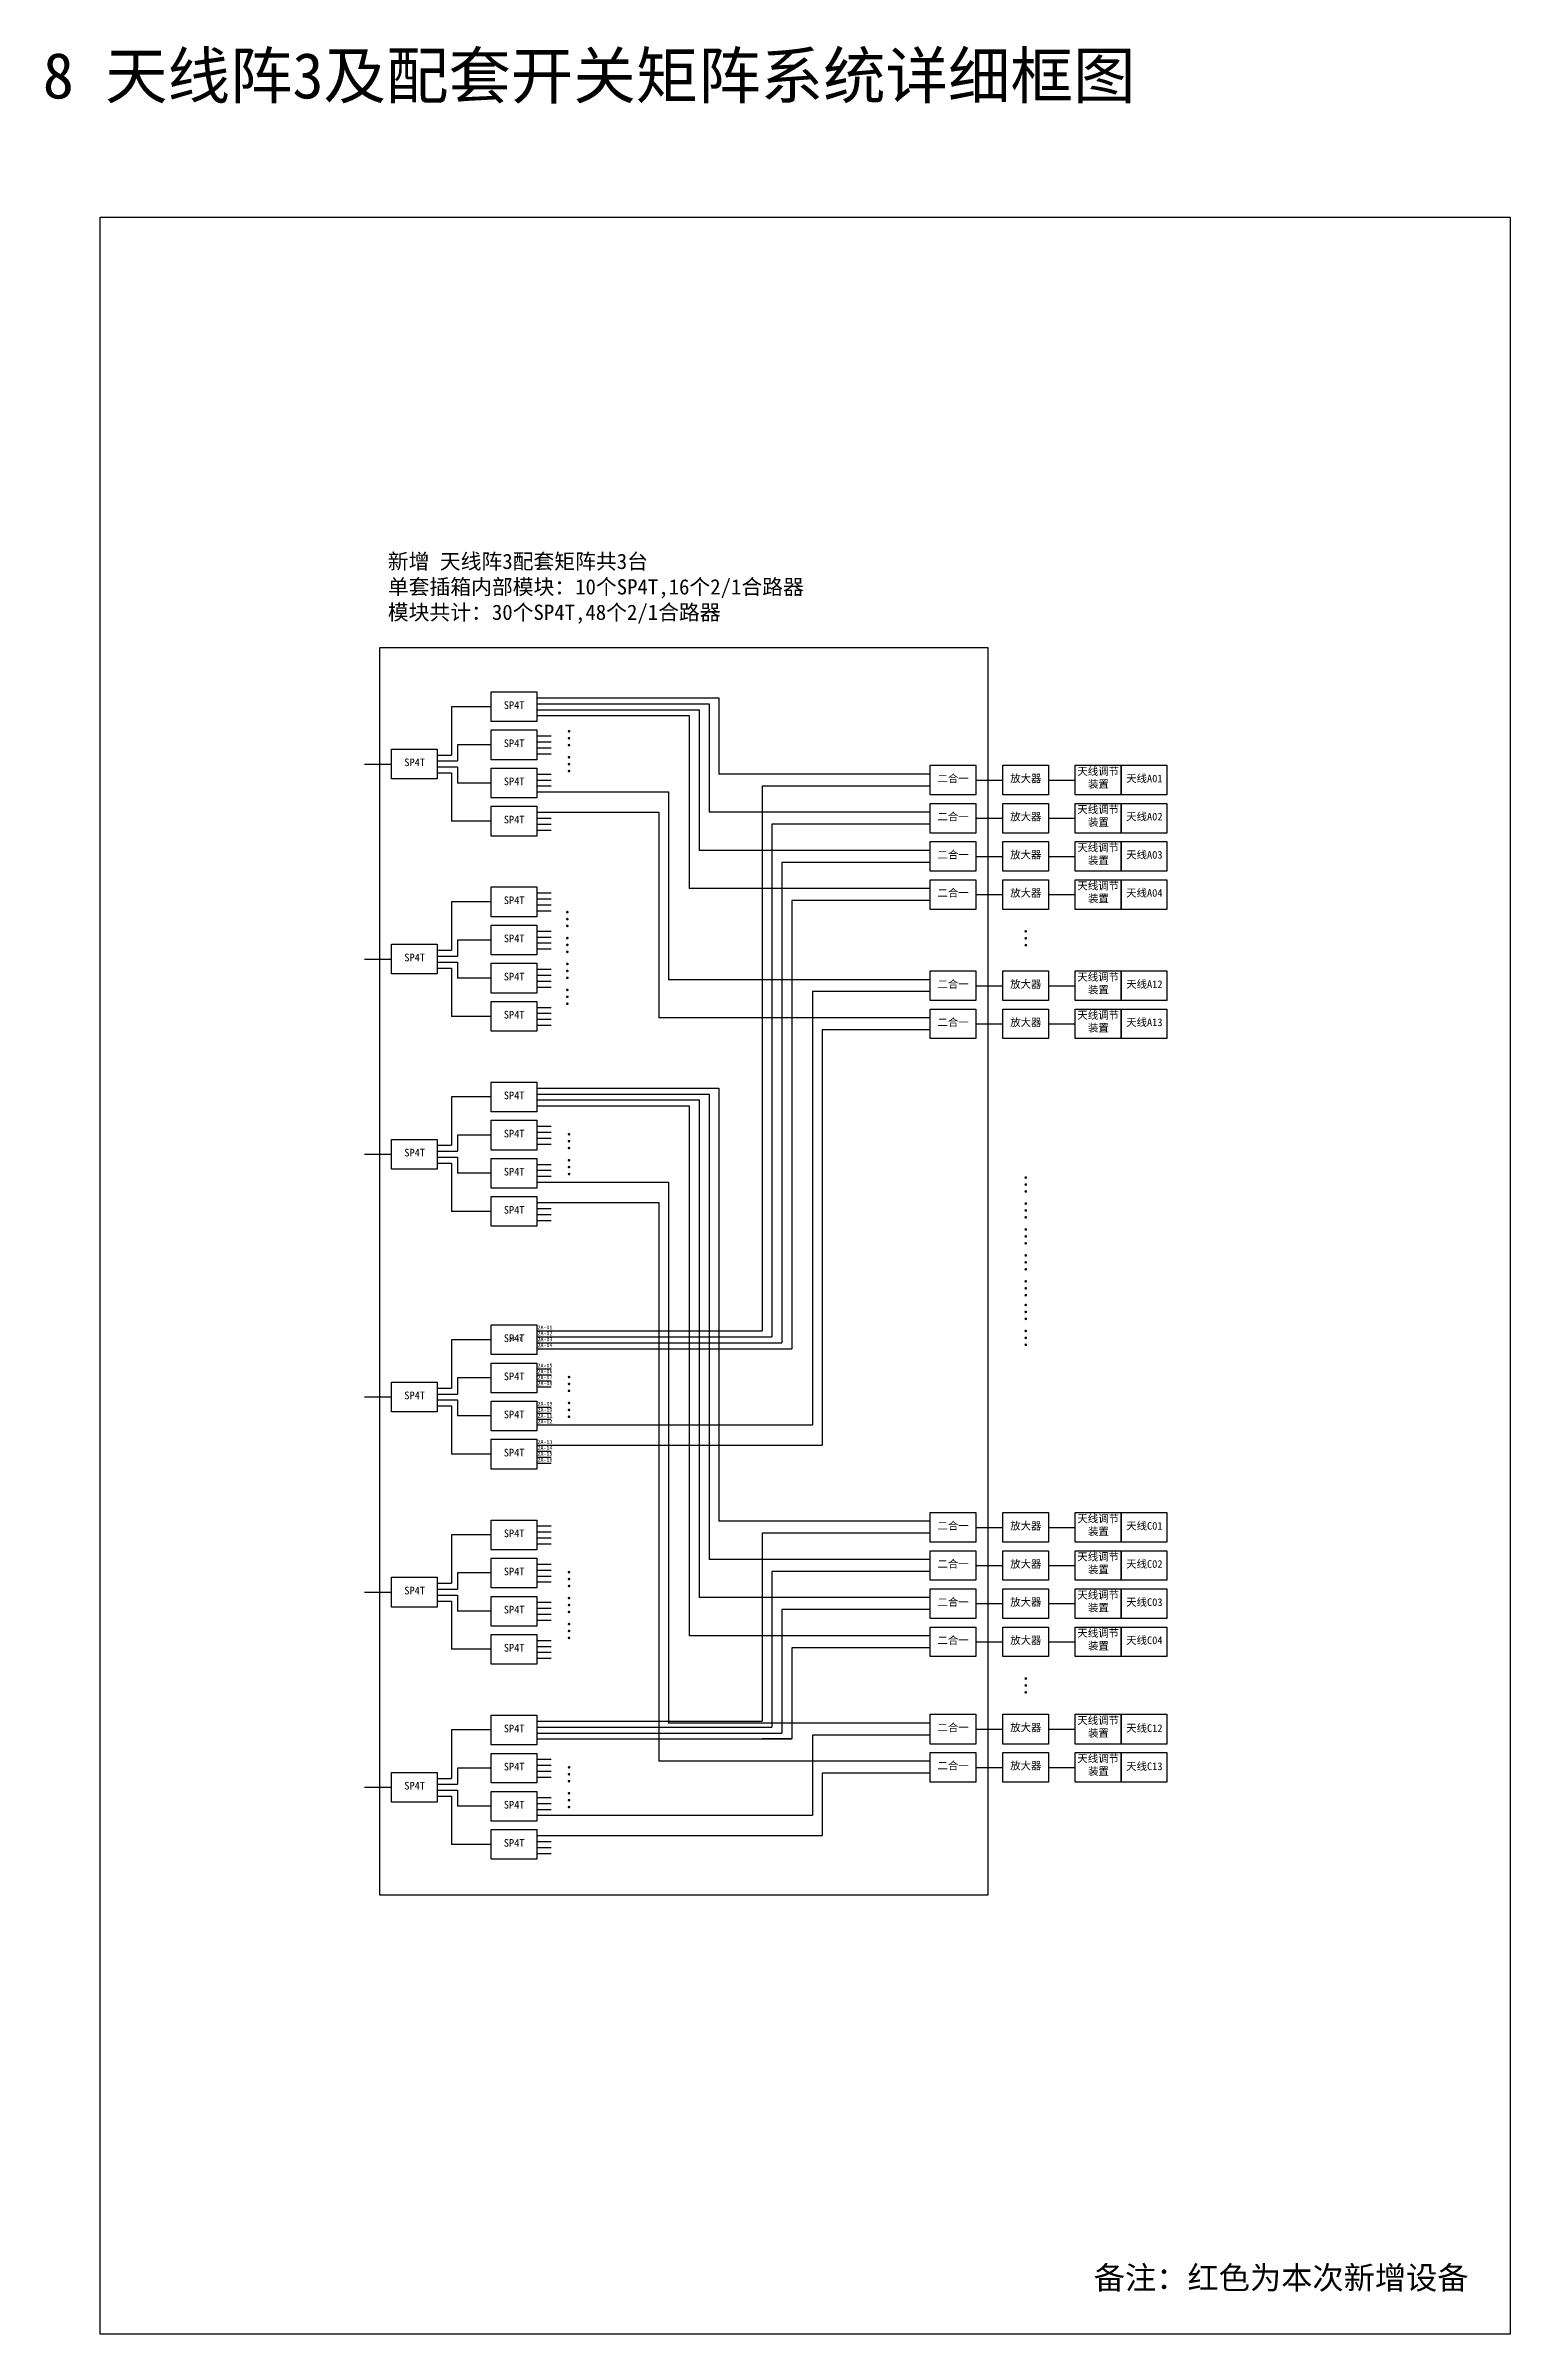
# Model space of a CAD drawing. Header units: millimetres. Extents: x 19126 to 29773, y -13344 to -11046.
# Drawn here: x 28813 to 29773, y -12955 to -11455 of the extents above; entities that cross this region are included whole.
import ezdxf

# ---------------------------------------------------------------- set-up
doc = ezdxf.new("R2010")
doc.units = ezdxf.units.MM
for name, color, linetype in [('217-320连线', 2, 'Continuous'), ('图层1', 7, 'Continuous'), ('尺寸线', 6, 'Continuous'), ('框线分割', 6, 'Continuous')]:
    doc.layers.add(name, color=color, linetype=linetype)
doc.styles.get("Standard").update_dxf_attribs({"font": ''})
doc.styles.get('Standard').set_extended_font_data('SimSun')

msp = doc.modelspace()

# ---------------------------------------------------------------- linework, layer by layer
at = {"layer": '217-320连线', "color": 1}
msp.add_lwpolyline([(29773.1, -11567.3), (29773.1, -12954.8), (28849.1, -12954.8), (28849.1, -11567.3)], close=True, dxfattribs=at)
at = {"layer": '图层1'}
for p, q in [((29079.4, -11888.2), (29079.4, -11919.8)), ((29105.3, -11888.2), (29079.4, -11888.2)), ((29135.3, -11890.1), (29241.6, -11890.1)), ((29241.6, -11890.1), (29241.6, -11982.3)), ((29135.3, -11894), (29235.1, -11894)), ((29135.3, -11907.3), (29144.6, -11907.3)), ((29235.1, -11894), (29235.1, -12007.3)), ((29070, -11919.8), (29079.4, -11919.8)), ((29070, -11923.7), (29083.3, -11923.7)), ((29083.3, -11913.2), (29083.3, -11923.7)), ((29105.3, -11913.2), (29083.3, -11913.2)), ((29135.3, -11911.2), (29144.6, -11911.2)), ((29135.3, -11915.1), (29144.6, -11915.1)), ((29135.3, -11919), (29144.6, -11919)), ((29022.4, -11925.7), (29040, -11925.7)), ((29070, -11927.6), (29083.3, -11927.6)), ((29070, -11931.5), (29079.4, -11931.5)), ((29079.4, -11931.5), (29079.4, -11963.2)), ((29083.3, -11927.6), (29083.3, -11938.2)), ((29105.3, -11938.2), (29083.3, -11938.2)), ((29135.3, -11932.3), (29144.6, -11932.3)), ((29135.3, -11936.2), (29144.6, -11936.2)), ((29422.9, -11936.3), (29440.5, -11936.3)), ((29470.5, -11936.3), (29488.1, -11936.3)), ((29135.3, -11940.1), (29144.6, -11940.1)), ((29135.3, -11944), (29221.6, -11944)), ((29221.6, -11944), (29221.6, -12067.1)), ((29105.3, -11963.2), (29079.4, -11963.2)), ((29135.3, -11957.3), (29215.1, -11957.3)), ((29135.3, -11961.2), (29144.6, -11961.2)), ((29135.3, -11965.1), (29144.6, -11965.1)), ((29215.1, -11957.3), (29215.1, -12092.1)), ((29422.9, -11961.3), (29440.5, -11961.3)), ((29470.5, -11961.3), (29488.1, -11961.3)), ((29135.3, -11969), (29144.6, -11969)), ((29392.9, -11982.3), (29241.6, -11982.3)), ((29392.9, -11990.2), (29295.8, -11990.2)), ((29295.8, -11990.2), (29295.8, -12305)), ((29422.9, -11986.3), (29440.5, -11986.3)), ((29470.5, -11986.3), (29488.1, -11986.3)), ((29135.3, -12010.2), (29144.6, -12010.2)), ((29392.9, -12007.3), (29235.1, -12007.3)), ((29422.9, -12011.3), (29440.5, -12011.3)), ((29470.5, -12011.3), (29488.1, -12011.3)), ((29079.4, -12016.1), (29079.4, -12047.7)), ((29105.3, -12016.1), (29079.4, -12016.1)), ((29135.3, -12014.1), (29144.6, -12014.1)), ((29135.3, -12018), (29144.6, -12018)), ((29135.3, -12021.9), (29144.6, -12021.9)), ((29392.9, -12015.2), (29302.3, -12015.2)), ((29302.3, -12015.2), (29302.3, -12308.9)), ((29083.3, -12041.1), (29083.3, -12051.6)), ((29105.3, -12041.1), (29083.3, -12041.1)), ((29135.3, -12035.2), (29144.6, -12035.2)), ((29135.3, -12039.1), (29144.6, -12039.1)), ((29135.3, -12043), (29144.6, -12043)), ((29022.4, -12053.6), (29040, -12053.6)), ((29070, -12047.7), (29079.4, -12047.7)), ((29070, -12051.6), (29083.3, -12051.6)), ((29070, -12055.5), (29083.3, -12055.5)), ((29083.3, -12055.5), (29083.3, -12066.1)), ((29135.3, -12046.9), (29144.6, -12046.9)), ((29070, -12059.4), (29079.4, -12059.4)), ((29079.4, -12059.4), (29079.4, -12091.1)), ((29105.3, -12066.1), (29083.3, -12066.1)), ((29135.3, -12060.2), (29144.6, -12060.2)), ((29135.3, -12064.1), (29144.6, -12064.1)), ((29135.3, -12068), (29144.6, -12068)), ((29135.3, -12071.9), (29144.6, -12071.9)), ((29392.9, -12067.1), (29221.6, -12067.1)), ((29422.9, -12071), (29440.5, -12071)), ((29470.5, -12071), (29488.1, -12071)), ((29135.3, -12085.2), (29144.6, -12085.2)), ((29392.9, -12074.9), (29315.8, -12074.9)), ((29315.8, -12074.9), (29315.8, -12358.9)), ((29105.3, -12091.1), (29079.4, -12091.1)), ((29135.3, -12089.1), (29144.6, -12089.1)), ((29135.3, -12093), (29144.6, -12093)), ((29135.3, -12096.9), (29144.6, -12096.9)), ((29392.9, -12092.1), (29215.1, -12092.1)), ((29392.9, -12099.9), (29322.3, -12099.9)), ((29322.3, -12099.9), (29322.3, -12372.2)), ((29422.9, -12096), (29440.5, -12096)), ((29470.5, -12096), (29488.1, -12096)), ((29079.4, -12143.9), (29079.4, -12175.6)), ((29105.3, -12143.9), (29079.4, -12143.9)), ((29135.3, -12138.1), (29254.6, -12138.1)), ((29135.3, -12142), (29248.1, -12142)), ((29135.3, -12145.9), (29241.6, -12145.9)), ((29241.6, -12145.9), (29241.6, -12472)), ((29248.1, -12142), (29248.1, -12447)), ((29254.6, -12138.1), (29254.6, -12422)), ((29135.3, -12149.8), (29235.1, -12149.8)), ((29135.3, -12163.1), (29144.6, -12163.1)), ((29235.1, -12149.8), (29235.1, -12497)), ((29070, -12175.6), (29079.4, -12175.6)), ((29083.3, -12168.9), (29083.3, -12179.5)), ((29105.3, -12168.9), (29083.3, -12168.9)), ((29135.3, -12167), (29144.6, -12167)), ((29135.3, -12170.9), (29144.6, -12170.9)), ((29135.3, -12174.8), (29144.6, -12174.8)), ((29022.4, -12181.4), (29040, -12181.4)), ((29070, -12179.5), (29083.3, -12179.5)), ((29070, -12183.4), (29083.3, -12183.4)), ((29070, -12187.3), (29079.4, -12187.3)), ((29079.4, -12187.3), (29079.4, -12218.9)), ((29083.3, -12183.4), (29083.3, -12193.9)), ((29135.3, -12188.1), (29144.6, -12188.1)), ((29135.3, -12192), (29144.6, -12192)), ((29105.3, -12193.9), (29083.3, -12193.9)), ((29135.3, -12195.9), (29144.6, -12195.9)), ((29135.3, -12199.8), (29221.6, -12199.8)), ((29221.6, -12199.8), (29221.6, -12554.3)), ((29105.3, -12218.9), (29079.4, -12218.9)), ((29135.3, -12213.1), (29215.1, -12213.1)), ((29135.3, -12217), (29144.6, -12217)), ((29135.3, -12220.9), (29144.6, -12220.9)), ((29215.1, -12213.1), (29215.1, -12579.3)), ((29135.3, -12224.8), (29144.6, -12224.8)), ((29079.4, -12303), (29079.4, -12334.7)), ((29105.3, -12303), (29079.4, -12303)), ((29135.3, -12305), (29295.8, -12305)), ((29135.3, -12308.9), (29302.3, -12308.9)), ((29083.3, -12328), (29083.3, -12338.6)), ((29105.3, -12328), (29083.3, -12328)), ((29135.3, -12322.2), (29144.6, -12322.2)), ((29135.3, -12326.1), (29144.6, -12326.1)), ((29022.4, -12340.5), (29040, -12340.5)), ((29070, -12334.7), (29079.4, -12334.7)), ((29070, -12338.6), (29083.3, -12338.6)), ((29070, -12342.5), (29083.3, -12342.5)), ((29083.3, -12342.5), (29083.3, -12353)), ((29135.3, -12330), (29144.6, -12330)), ((29135.3, -12333.9), (29144.6, -12333.9)), ((29070, -12346.4), (29079.4, -12346.4)), ((29079.4, -12346.4), (29079.4, -12378)), ((29105.3, -12353), (29083.3, -12353)), ((29135.3, -12347.2), (29144.6, -12347.2)), ((29135.3, -12351.1), (29144.6, -12351.1)), ((29135.3, -12355), (29144.6, -12355)), ((29135.3, -12358.9), (29315.8, -12358.9)), ((29135.3, -12372.2), (29322.3, -12372.2)), ((29105.3, -12378), (29079.4, -12378)), ((29135.3, -12376.1), (29144.6, -12376.1)), ((29135.3, -12380), (29144.6, -12380)), ((29135.3, -12383.9), (29144.6, -12383.9)), ((29079.4, -12430.9), (29079.4, -12462.6)), ((29105.3, -12430.9), (29079.4, -12430.9)), ((29135.3, -12425.1), (29144.6, -12425.1)), ((29135.3, -12429), (29144.6, -12429)), ((29135.3, -12432.9), (29144.6, -12432.9)), ((29392.9, -12422), (29254.6, -12422)), ((29392.9, -12429.9), (29282.8, -12429.9)), ((29282.8, -12429.9), (29282.8, -12553)), ((29422.9, -12426), (29440.5, -12426)), ((29470.5, -12426), (29488.1, -12426)), ((29135.3, -12436.8), (29144.6, -12436.8)), ((29392.9, -12447), (29248.1, -12447)), ((29070, -12462.6), (29079.4, -12462.6)), ((29083.3, -12455.9), (29083.3, -12466.5)), ((29105.3, -12455.9), (29083.3, -12455.9)), ((29135.3, -12450.1), (29144.6, -12450.1)), ((29135.3, -12454), (29144.6, -12454)), ((29135.3, -12457.9), (29144.6, -12457.9)), ((29135.3, -12461.8), (29144.6, -12461.8)), ((29392.9, -12454.9), (29289.3, -12454.9)), ((29289.3, -12454.9), (29289.3, -12556.9)), ((29422.9, -12451), (29440.5, -12451)), ((29470.5, -12451), (29488.1, -12451)), ((29022.4, -12468.4), (29040, -12468.4)), ((29070, -12466.5), (29083.3, -12466.5)), ((29070, -12470.4), (29083.3, -12470.4)), ((29070, -12474.3), (29079.4, -12474.3)), ((29079.4, -12474.3), (29079.4, -12505.9)), ((29083.3, -12470.4), (29083.3, -12480.9)), ((29135.3, -12475.1), (29144.6, -12475.1)), ((29392.9, -12472), (29241.6, -12472)), ((29422.9, -12476), (29440.5, -12476)), ((29470.5, -12476), (29488.1, -12476)), ((29105.3, -12480.9), (29083.3, -12480.9)), ((29135.3, -12479), (29144.6, -12479)), ((29135.3, -12482.9), (29144.6, -12482.9)), ((29135.3, -12486.8), (29144.6, -12486.8)), ((29392.9, -12479.9), (29295.8, -12479.9)), ((29295.8, -12479.9), (29295.8, -12560.8)), ((29105.3, -12505.9), (29079.4, -12505.9)), ((29135.3, -12500.1), (29144.6, -12500.1)), ((29135.3, -12504), (29144.6, -12504)), ((29135.3, -12507.9), (29144.6, -12507.9)), ((29392.9, -12497), (29235.1, -12497)), ((29392.9, -12504.9), (29302.3, -12504.9)), ((29302.3, -12504.9), (29302.3, -12564.7)), ((29422.9, -12501), (29440.5, -12501)), ((29470.5, -12501), (29488.1, -12501)), ((29135.3, -12511.8), (29144.6, -12511.8)), ((29135.3, -12553), (29282.8, -12553)), ((29079.4, -12558.8), (29079.4, -12590.5)), ((29105.3, -12558.8), (29079.4, -12558.8)), ((29135.3, -12556.9), (29289.3, -12556.9)), ((29135.3, -12560.8), (29295.8, -12560.8)), ((29135.3, -12564.7), (29302.3, -12564.7)), ((29392.9, -12554.3), (29221.6, -12554.3)), ((29221.6, -12556.9), (29289.3, -12556.9)), ((29302.3, -12564.6), (29282.8, -12564.6)), ((29315.8, -12562.2), (29315.8, -12614.7)), ((29392.9, -12562.2), (29315.8, -12562.2)), ((29422.9, -12558.3), (29440.5, -12558.3)), ((29470.5, -12558.3), (29488.1, -12558.3)), ((29135.3, -12578), (29144.6, -12578)), ((29135.3, -12581.9), (29144.6, -12581.9)), ((29392.9, -12579.3), (29215.1, -12579.3)), ((29422.9, -12583.3), (29440.5, -12583.3)), ((29470.5, -12583.3), (29488.1, -12583.3)), ((29022.4, -12596.3), (29040, -12596.3)), ((29070, -12590.5), (29079.4, -12590.5)), ((29070, -12594.4), (29083.3, -12594.4)), ((29070, -12598.3), (29083.3, -12598.3)), ((29083.3, -12583.8), (29083.3, -12594.4)), ((29105.3, -12583.8), (29083.3, -12583.8)), ((29083.3, -12598.3), (29083.3, -12608.8)), ((29135.3, -12585.8), (29144.6, -12585.8)), ((29135.3, -12589.7), (29144.6, -12589.7)), ((29392.9, -12587.2), (29322.3, -12587.2)), ((29322.3, -12587.2), (29322.3, -12628)), ((29070, -12602.2), (29079.4, -12602.2)), ((29079.4, -12602.2), (29079.4, -12633.8)), ((29105.3, -12608.8), (29083.3, -12608.8)), ((29135.3, -12603), (29144.6, -12603)), ((29135.3, -12606.9), (29144.6, -12606.9)), ((29135.3, -12610.8), (29144.6, -12610.8)), ((29135.3, -12614.7), (29315.8, -12614.7)), ((29135.3, -12628), (29322.3, -12628)), ((29105.3, -12633.8), (29079.4, -12633.8)), ((29135.3, -12631.9), (29144.6, -12631.9)), ((29135.3, -12635.8), (29144.6, -12635.8)), ((29135.3, -12639.7), (29144.6, -12639.7))]:
    msp.add_line(p, q, dxfattribs=at)
at = {"layer": '图层1', "color": 35}
for p, q in [((29135.3, -11882.3), (29254.6, -11882.3)), ((29254.6, -11882.3), (29254.6, -11932.3)), ((29392.9, -11932.3), (29254.6, -11932.3)), ((29392.9, -11940.2), (29282.8, -11940.2)), ((29282.8, -11940.2), (29282.8, -12297.2)), ((29135.3, -12297.2), (29282.8, -12297.2))]:
    msp.add_line(p, q, dxfattribs=at)
at = {"layer": '图层1', "color": 5}
for p, q in [((29135.3, -11886.2), (29248.1, -11886.2)), ((29248.1, -11886.2), (29248.1, -11957.3)), ((29392.9, -11957.3), (29248.1, -11957.3)), ((29289.3, -11965.2), (29289.3, -12301.1)), ((29392.9, -11965.2), (29289.3, -11965.2)), ((29135.3, -12301.1), (29289.3, -12301.1))]:
    msp.add_line(p, q, dxfattribs=at)
at = {"layer": '图层1'}
for points in [[(29105.3, -11878.4), (29135.3, -11878.4), (29135.3, -11897.9), (29105.3, -11897.9)], [(29105.3, -11903.4), (29135.3, -11903.4), (29135.3, -11922.9), (29105.3, -11922.9)], [(29040, -11915.9), (29070, -11915.9), (29070, -11935.4), (29040, -11935.4)], [(29105.3, -11928.4), (29135.3, -11928.4), (29135.3, -11947.9), (29105.3, -11947.9)], [(29392.9, -11926.5), (29422.9, -11926.5), (29422.9, -11946), (29392.9, -11946)], [(29440.5, -11926.5), (29470.5, -11926.5), (29470.5, -11946), (29440.5, -11946)], [(29488.1, -11926.5), (29518.1, -11926.5), (29518.1, -11946), (29488.1, -11946)], [(29518.1, -11926.5), (29548.1, -11926.5), (29548.1, -11946), (29518.1, -11946)], [(29105.3, -11953.4), (29135.3, -11953.4), (29135.3, -11972.9), (29105.3, -11972.9)], [(29392.9, -11951.5), (29422.9, -11951.5), (29422.9, -11971), (29392.9, -11971)], [(29440.5, -11951.5), (29470.5, -11951.5), (29470.5, -11971), (29440.5, -11971)], [(29488.1, -11951.5), (29518.1, -11951.5), (29518.1, -11971), (29488.1, -11971)], [(29518.1, -11951.5), (29548.1, -11951.5), (29548.1, -11971), (29518.1, -11971)], [(29392.9, -11976.5), (29422.9, -11976.5), (29422.9, -11996), (29392.9, -11996)], [(29440.5, -11976.5), (29470.5, -11976.5), (29470.5, -11996), (29440.5, -11996)], [(29488.1, -11976.5), (29518.1, -11976.5), (29518.1, -11996), (29488.1, -11996)], [(29518.1, -11976.5), (29548.1, -11976.5), (29548.1, -11996), (29518.1, -11996)], [(29105.3, -12006.3), (29135.3, -12006.3), (29135.3, -12025.8), (29105.3, -12025.8)], [(29392.9, -12001.5), (29422.9, -12001.5), (29422.9, -12021), (29392.9, -12021)], [(29440.5, -12001.5), (29470.5, -12001.5), (29470.5, -12021), (29440.5, -12021)], [(29488.1, -12001.5), (29518.1, -12001.5), (29518.1, -12021), (29488.1, -12021)], [(29518.1, -12001.5), (29548.1, -12001.5), (29548.1, -12021), (29518.1, -12021)], [(29105.3, -12031.3), (29135.3, -12031.3), (29135.3, -12050.8), (29105.3, -12050.8)], [(29040, -12043.8), (29070, -12043.8), (29070, -12063.3), (29040, -12063.3)], [(29105.3, -12056.3), (29135.3, -12056.3), (29135.3, -12075.8), (29105.3, -12075.8)], [(29392.9, -12061.3), (29422.9, -12061.3), (29422.9, -12080.7), (29392.9, -12080.7)], [(29440.5, -12061.3), (29470.5, -12061.3), (29470.5, -12080.7), (29440.5, -12080.7)], [(29488.1, -12061.3), (29518.1, -12061.3), (29518.1, -12080.7), (29488.1, -12080.7)], [(29518.1, -12061.3), (29548.1, -12061.3), (29548.1, -12080.7), (29518.1, -12080.7)], [(29105.3, -12081.3), (29135.3, -12081.3), (29135.3, -12100.8), (29105.3, -12100.8)], [(29392.9, -12086.3), (29422.9, -12086.3), (29422.9, -12105.7), (29392.9, -12105.7)], [(29440.5, -12086.3), (29470.5, -12086.3), (29470.5, -12105.7), (29440.5, -12105.7)], [(29488.1, -12086.3), (29518.1, -12086.3), (29518.1, -12105.7), (29488.1, -12105.7)], [(29518.1, -12086.3), (29548.1, -12086.3), (29548.1, -12105.7), (29518.1, -12105.7)], [(29105.3, -12134.2), (29135.3, -12134.2), (29135.3, -12153.7), (29105.3, -12153.7)], [(29105.3, -12159.2), (29135.3, -12159.2), (29135.3, -12178.7), (29105.3, -12178.7)], [(29040, -12171.7), (29070, -12171.7), (29070, -12191.2), (29040, -12191.2)], [(29105.3, -12184.2), (29135.3, -12184.2), (29135.3, -12203.7), (29105.3, -12203.7)], [(29105.3, -12209.2), (29135.3, -12209.2), (29135.3, -12228.7), (29105.3, -12228.7)], [(29105.3, -12293.3), (29135.3, -12293.3), (29135.3, -12312.8), (29105.3, -12312.8)], [(29105.3, -12318.3), (29135.3, -12318.3), (29135.3, -12337.8), (29105.3, -12337.8)], [(29040, -12330.8), (29070, -12330.8), (29070, -12350.3), (29040, -12350.3)], [(29105.3, -12343.3), (29135.3, -12343.3), (29135.3, -12362.8), (29105.3, -12362.8)], [(29105.3, -12368.3), (29135.3, -12368.3), (29135.3, -12387.8), (29105.3, -12387.8)], [(29392.9, -12416.3), (29422.9, -12416.3), (29422.9, -12435.7), (29392.9, -12435.7)], [(29440.5, -12416.3), (29470.5, -12416.3), (29470.5, -12435.7), (29440.5, -12435.7)], [(29488.1, -12416.3), (29518.1, -12416.3), (29518.1, -12435.7), (29488.1, -12435.7)], [(29518.1, -12416.3), (29548.1, -12416.3), (29548.1, -12435.7), (29518.1, -12435.7)], [(29105.3, -12421.2), (29135.3, -12421.2), (29135.3, -12440.7), (29105.3, -12440.7)], [(29105.3, -12446.2), (29135.3, -12446.2), (29135.3, -12465.7), (29105.3, -12465.7)], [(29392.9, -12441.3), (29422.9, -12441.3), (29422.9, -12460.7), (29392.9, -12460.7)], [(29440.5, -12441.3), (29470.5, -12441.3), (29470.5, -12460.7), (29440.5, -12460.7)], [(29488.1, -12441.3), (29518.1, -12441.3), (29518.1, -12460.7), (29488.1, -12460.7)], [(29518.1, -12441.3), (29548.1, -12441.3), (29548.1, -12460.7), (29518.1, -12460.7)], [(29040, -12458.7), (29070, -12458.7), (29070, -12478.2), (29040, -12478.2)], [(29105.3, -12471.2), (29135.3, -12471.2), (29135.3, -12490.7), (29105.3, -12490.7)], [(29392.9, -12466.3), (29422.9, -12466.3), (29422.9, -12485.7), (29392.9, -12485.7)], [(29440.5, -12466.3), (29470.5, -12466.3), (29470.5, -12485.7), (29440.5, -12485.7)], [(29488.1, -12466.3), (29518.1, -12466.3), (29518.1, -12485.7), (29488.1, -12485.7)], [(29518.1, -12466.3), (29548.1, -12466.3), (29548.1, -12485.7), (29518.1, -12485.7)], [(29392.9, -12491.3), (29422.9, -12491.3), (29422.9, -12510.7), (29392.9, -12510.7)], [(29440.5, -12491.3), (29470.5, -12491.3), (29470.5, -12510.7), (29440.5, -12510.7)], [(29488.1, -12491.3), (29518.1, -12491.3), (29518.1, -12510.7), (29488.1, -12510.7)], [(29518.1, -12491.3), (29548.1, -12491.3), (29548.1, -12510.7), (29518.1, -12510.7)], [(29105.3, -12496.2), (29135.3, -12496.2), (29135.3, -12515.7), (29105.3, -12515.7)], [(29105.3, -12549.1), (29135.3, -12549.1), (29135.3, -12568.5), (29105.3, -12568.5)], [(29392.9, -12548.5), (29422.9, -12548.5), (29422.9, -12568), (29392.9, -12568)], [(29440.5, -12548.5), (29470.5, -12548.5), (29470.5, -12568), (29440.5, -12568)], [(29488.1, -12548.5), (29518.1, -12548.5), (29518.1, -12568), (29488.1, -12568)], [(29518.1, -12548.5), (29548.1, -12548.5), (29548.1, -12568), (29518.1, -12568)], [(29105.3, -12574.1), (29135.3, -12574.1), (29135.3, -12593.5), (29105.3, -12593.5)], [(29392.9, -12573.5), (29422.9, -12573.5), (29422.9, -12593), (29392.9, -12593)], [(29440.5, -12573.5), (29470.5, -12573.5), (29470.5, -12593), (29440.5, -12593)], [(29488.1, -12573.5), (29518.1, -12573.5), (29518.1, -12593), (29488.1, -12593)], [(29518.1, -12573.5), (29548.1, -12573.5), (29548.1, -12593), (29518.1, -12593)], [(29040, -12586.6), (29070, -12586.6), (29070, -12606), (29040, -12606)], [(29105.3, -12599.1), (29135.3, -12599.1), (29135.3, -12618.5), (29105.3, -12618.5)], [(29105.3, -12624.1), (29135.3, -12624.1), (29135.3, -12643.5), (29105.3, -12643.5)]]:
    msp.add_lwpolyline(points, close=True, dxfattribs=at)
at = {"layer": '框线分割', "color": 1}
msp.add_lwpolyline([(29032.3, -11849.4), (29430.7, -11849.4), (29430.7, -12667), (29032.3, -12667)], close=True, dxfattribs=at)

# ---------------------------------------------------------------- texts
at = {"color": 7}
for p in [(29161.5, -11915.6), (29161.5, -11932.6), (29160.4, -12034.1), (29160.4, -12051.1), (29160.4, -12068.1), (29160.4, -12085.1), (29161.5, -12179.7), (29161.5, -12196.7), (29460.8, -12208.1), (29460.8, -12225.1), (29460.8, -12242.1), (29460.8, -12259.1), (29460.8, -12276.1), (29161.5, -12338.8), (29161.5, -12355.8), (29161.5, -12466.7), (29161.5, -12483.7), (29161.5, -12500.7), (29161.5, -12594.6), (29161.5, -12611.6)]:
    msp.add_text('…', height=10, rotation=90, dxfattribs=at).set_placement(p)
at = {"insert": (28811.5, -11459.5), "char_height": 30, "attachment_point": 1}
msp.add_mtext_dynamic_manual_height_columns('{\\fFangSong|b1|i0|c134|p49;8 天线阵3及配套开关矩阵系统详细框图}', width=1230.671, gutter_width=12.5, heights=[0], dxfattribs=at)
at = {"color": 7, "char_height": 10, "attachment_point": 1, "rotation": 90}
for insert in [(29450.8, -12046.7), (29450.8, -12291.6), (29450.8, -12308.6), (29450.8, -12536.4)]:
    msp.add_mtext('…', dxfattribs=dict(at, insert=insert))
at = {"layer": '217-320连线', "insert": (29341.8, -12826.9), "char_height": 50, "attachment_point": 1}
msp.add_mtext_dynamic_manual_height_columns('{\\C1;\\P\\pi158.42;\\H0.3x;备注：红色为本次新增设备}', width=632.943, gutter_width=12.5, heights=[0], dxfattribs=at)
at = {"layer": '尺寸线', "attachment_point": 1}
for s, width, insert, char_height in [('\\pi14.895;SP4T', 43.457, (29098.7, -11884.6), 5), ('\\pi14.895;SP4T', 43.457, (29033.5, -11922.1), 5), ('\\pi14.895;SP4T', 43.457, (29098.7, -11909.6), 5), ('\\pi14.895;SP4T', 43.457, (29098.7, -11934.6), 5), ('二合一', 43.457, (29397.8, -11932.7), 5), ('放大器', 43.457, (29445.4, -11932.7), 5), ('\\pi1.3348;天线调节\\P\\pi8.321;装置', 30.336, (29488.1, -11928), 5), ('天线A01', 43.457, (29521.4, -11932.7), 5), ('\\pi1.3348;天线调节\\P\\pi8.321;装置', 30.336, (29488.1, -11953), 5), ('\\pi14.895;SP4T', 43.457, (29098.7, -11959.6), 5), ('二合一', 43.457, (29397.8, -11957.7), 5), ('放大器', 43.457, (29445.4, -11957.7), 5), ('天线A02', 43.457, (29521.4, -11957.7), 5), ('二合一', 43.457, (29397.8, -11982.7), 5), ('放大器', 43.457, (29445.4, -11982.7), 5), ('\\pi1.3348;天线调节\\P\\pi8.321;装置', 30.336, (29488.1, -11978), 5), ('天线A03', 43.457, (29521.4, -11982.7), 5), ('\\pi14.895;SP4T', 43.457, (29098.7, -12012.5), 5), ('二合一', 43.457, (29397.8, -12007.7), 5), ('放大器', 43.457, (29445.4, -12007.7), 5), ('\\pi1.3348;天线调节\\P\\pi8.321;装置', 30.336, (29488.1, -12003), 5), ('天线A04', 43.457, (29521.4, -12007.7), 5), ('\\pi14.895;SP4T', 43.457, (29098.7, -12037.5), 5), ('\\pi14.895;SP4T', 43.457, (29033.5, -12050), 5), ('\\pi14.895;SP4T', 43.457, (29098.7, -12062.5), 5), ('二合一', 43.457, (29397.8, -12067.5), 5), ('放大器', 43.457, (29445.4, -12067.5), 5), ('\\pi1.3348;天线调节\\P\\pi8.321;装置', 30.336, (29488.1, -12062.8), 5), ('天线A12', 43.457, (29521.4, -12067.5), 5), ('\\pi14.895;SP4T', 43.457, (29098.7, -12087.5), 5), ('\\pi1.3348;天线调节\\P\\pi8.321;装置', 30.336, (29488.1, -12087.8), 5), ('二合一', 43.457, (29397.8, -12092.5), 5), ('放大器', 43.457, (29445.4, -12092.5), 5), ('天线A13', 43.457, (29521.4, -12092.5), 5), ('\\pi14.895;SP4T', 43.457, (29098.7, -12140.4), 5), ('\\pi14.895;SP4T', 43.457, (29033.5, -12177.9), 5), ('\\pi14.895;SP4T', 43.457, (29098.7, -12165.4), 5), ('\\pi14.895;SP4T', 43.457, (29098.7, -12190.4), 5), ('\\pi14.895;SP4T', 43.457, (29098.7, -12215.4), 5), ('2A-01', 18.8, (29135.7, -12293.7), 2.5), ('2A-02', 18.8, (29135.7, -12297.6), 2.5), ('\\pi14.895;SP4T', 43.457, (29098.7, -12299.5), 5), ('SP4T', 18.8, (29117.6, -12301.4), 2.5), ('2A-03', 18.8, (29135.7, -12301.5), 2.5), ('2A-04', 18.8, (29135.7, -12305.4), 2.5), ('\\pi14.895;SP4T', 43.457, (29098.7, -12324.5), 5), ('2A-05', 18.8, (29135.7, -12318.7), 2.5), ('2A-06', 18.8, (29135.7, -12322.6), 2.5), ('2A-07', 18.8, (29135.7, -12326.5), 2.5), ('\\pi14.895;SP4T', 43.457, (29033.5, -12337), 5), ('2A-08', 18.8, (29135.7, -12330.4), 2.5), ('\\pi14.895;SP4T', 43.457, (29098.7, -12349.5), 5), ('2A-09', 18.8, (29135.7, -12343.7), 2.5), ('2A-10', 18.8, (29135.7, -12347.6), 2.5), ('2A-11', 18.8, (29135.7, -12351.5), 2.5), ('2A-12', 18.8, (29135.7, -12355.4), 2.5), ('2A-13', 18.8, (29135.7, -12368.7), 2.5), ('2A-14', 18.8, (29135.7, -12372.6), 2.5), ('\\pi14.895;SP4T', 43.457, (29098.7, -12374.5), 5), ('2A-15', 18.8, (29135.7, -12376.5), 2.5), ('2A-16', 18.8, (29135.7, -12380.4), 2.5), ('\\pi1.3348;天线调节\\P\\pi8.321;装置', 30.336, (29488.1, -12417.8), 5), ('\\pi14.895;SP4T', 43.457, (29098.7, -12427.4), 5), ('二合一', 43.457, (29397.8, -12422.5), 5), ('放大器', 43.457, (29445.4, -12422.5), 5), ('天线C01', 43.457, (29521.4, -12422.5), 5), ('二合一', 43.457, (29397.8, -12447.5), 5), ('放大器', 43.457, (29445.4, -12447.5), 5), ('\\pi1.3348;天线调节\\P\\pi8.321;装置', 30.336, (29488.1, -12442.8), 5), ('天线C02', 43.457, (29521.4, -12447.5), 5), ('\\pi14.895;SP4T', 43.457, (29098.7, -12452.4), 5), ('\\pi14.895;SP4T', 43.457, (29033.5, -12464.9), 5), ('\\pi14.895;SP4T', 43.457, (29098.7, -12477.4), 5), ('二合一', 43.457, (29397.8, -12472.5), 5), ('放大器', 43.457, (29445.4, -12472.5), 5), ('\\pi1.3348;天线调节\\P\\pi8.321;装置', 30.336, (29488.1, -12467.8), 5), ('天线C03', 43.457, (29521.4, -12472.5), 5), ('\\pi1.3348;天线调节\\P\\pi8.321;装置', 30.336, (29488.1, -12492.8), 5), ('\\pi14.895;SP4T', 43.457, (29098.7, -12502.4), 5), ('二合一', 43.457, (29397.8, -12497.5), 5), ('放大器', 43.457, (29445.4, -12497.5), 5), ('天线C04', 43.457, (29521.4, -12497.5), 5), ('\\pi1.3348;天线调节\\P\\pi8.321;装置', 30.336, (29488.1, -12550), 5), ('\\pi14.895;SP4T', 43.457, (29098.7, -12555.3), 5), ('二合一', 43.457, (29397.8, -12554.7), 5), ('放大器', 43.457, (29445.4, -12554.7), 5), ('天线C12', 43.457, (29521.4, -12555.1), 5), ('\\pi14.895;SP4T', 43.457, (29098.7, -12580.3), 5), ('二合一', 43.457, (29397.8, -12579.7), 5), ('放大器', 43.457, (29445.4, -12579.7), 5), ('\\pi1.3348;天线调节\\P\\pi8.321;装置', 30.336, (29488.1, -12575), 5), ('天线C13', 43.457, (29521.4, -12580.1), 5), ('\\pi14.895;SP4T', 43.457, (29033.5, -12592.8), 5), ('\\pi14.895;SP4T', 43.457, (29098.7, -12605.3), 5), ('\\pi14.895;SP4T', 43.457, (29098.7, -12630.3), 5)]:
    msp.add_mtext_dynamic_manual_height_columns(s, width=width, gutter_width=12.5, heights=[0], dxfattribs=dict(at, insert=insert, char_height=char_height))
at = {"layer": '框线分割', "color": 1, "insert": (29037.6, -11787.9), "char_height": 10, "attachment_point": 1}
msp.add_mtext_dynamic_manual_height_columns('新增 天线阵3配套矩阵共3台\\P单套插箱内部模块：10个SP4T,16个2/1合路器\\P模块共计：30个SP4T,48个2/1合路器', width=377.822, gutter_width=12.5, heights=[0], dxfattribs=at)

doc.saveas('drawing.dxf')
